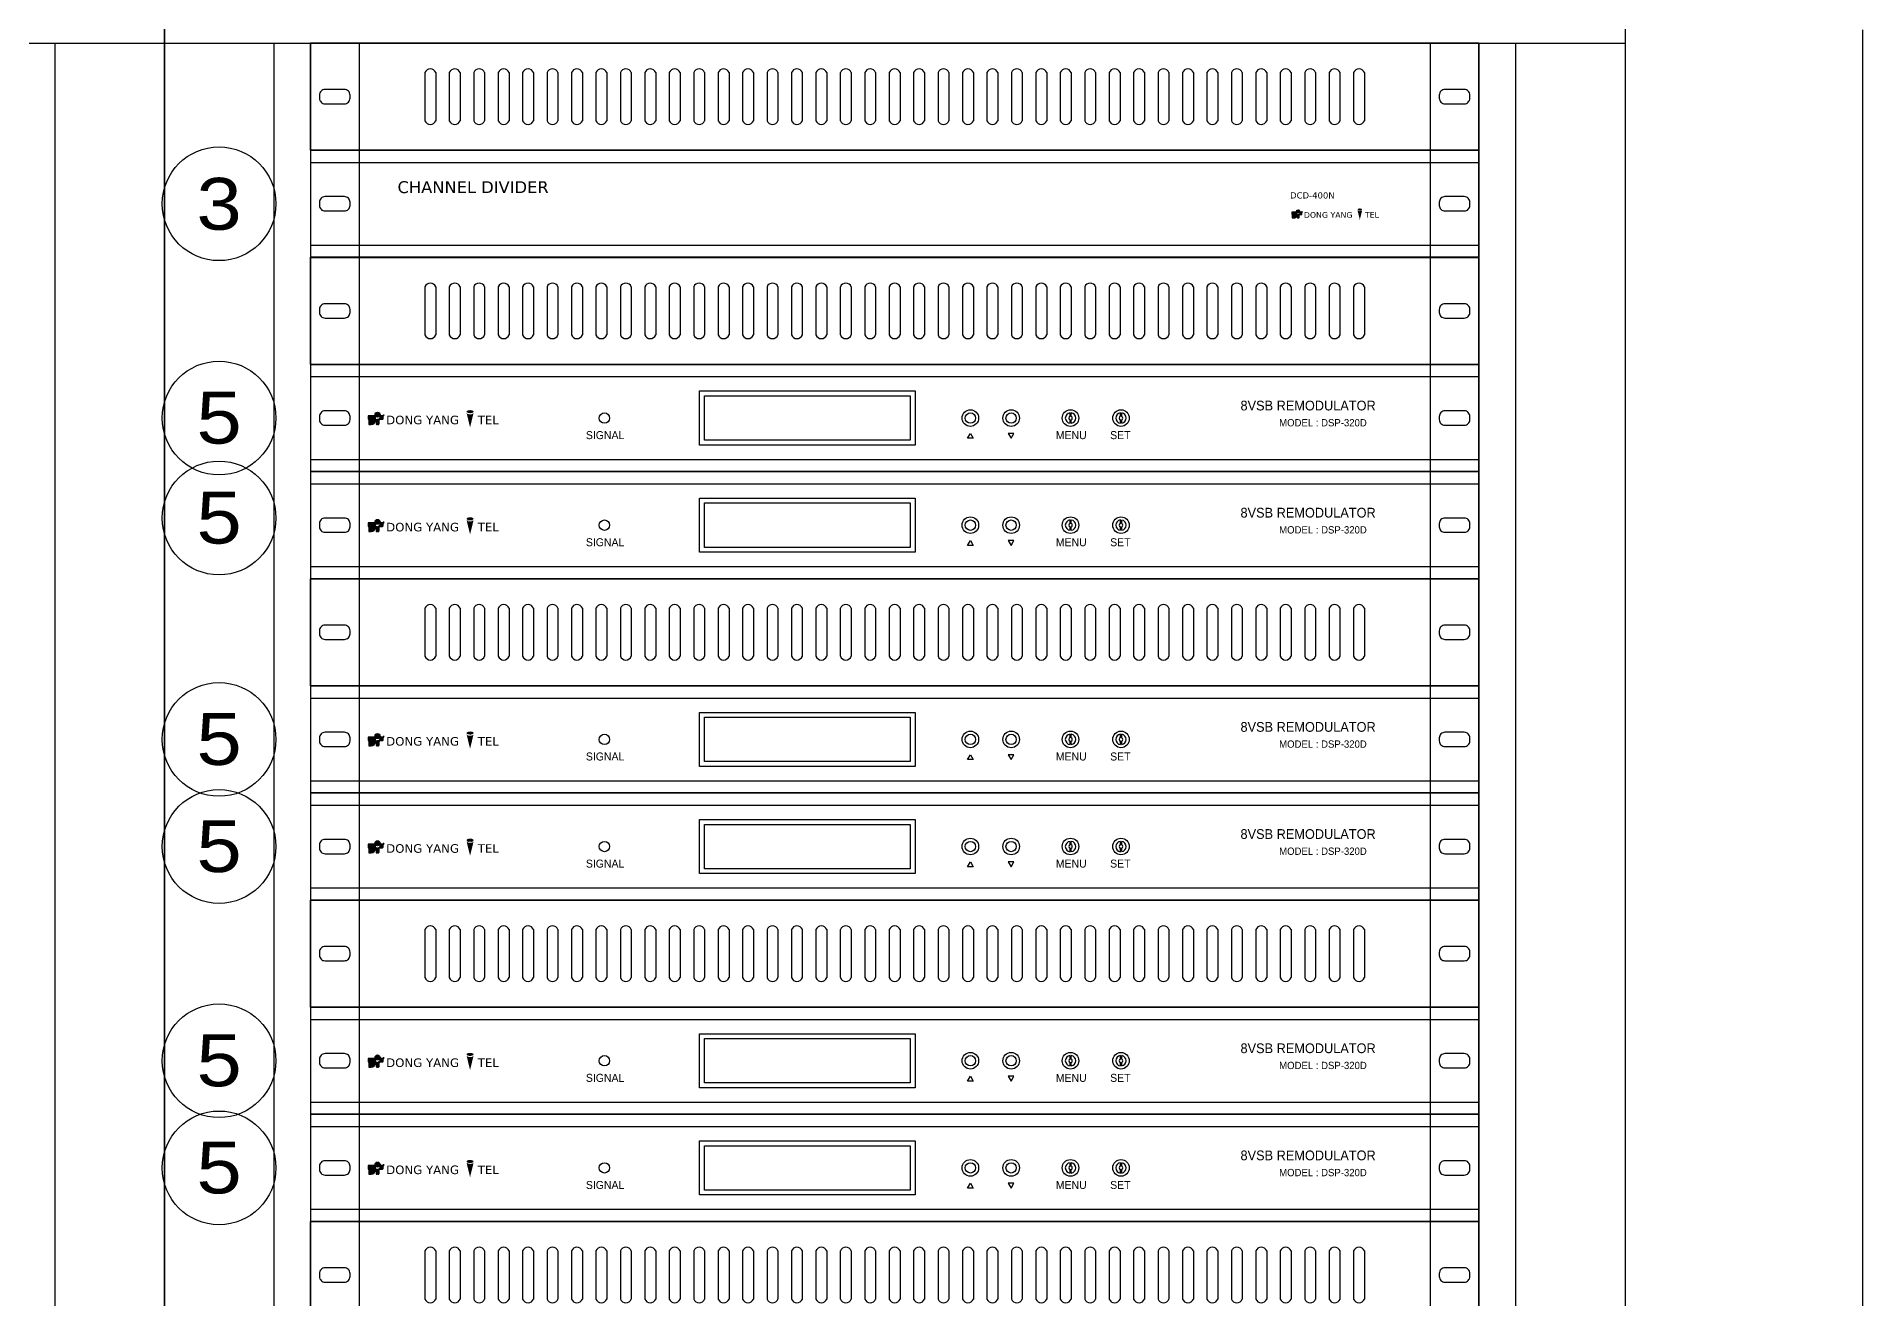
# Model space of a CAD drawing. Header units: millimetres. Extents: x 210163 to 420413, y -109 to 148391.
# Drawn here: x 276268 to 312271, y 97208 to 122089 of the extents above; entities that cross this region are included whole.
import ezdxf
from ezdxf.enums import TextEntityAlignment as Align

# ---------------------------------------------------------------- set-up
doc = ezdxf.new("R2010")
doc.units = ezdxf.units.MM
doc.header["$LTSCALE"] = 50
doc.header["$MEASUREMENT"] = 0
doc.layers.get('0').update_dxf_attribs({"linetype": 'CONTINUOUS'})
for name, color, linetype in [('ARCHI', 7, 'CONTINUOUS'), ('TEXT', 7, 'CONTINUOUS'), ('TXT', 7, 'CONTINUOUS')]:
    doc.layers.add(name, color=color, linetype=linetype)
doc.styles.add('GND', font='verdana_0.ttf')
doc.styles.add('UL', font='', dxfattribs={"height": 300})
doc.styles.add('굴림', font='Gulim.ttf')
doc.styles.get('UL').set_extended_font_data('HY울릉도L')

# ---------------------------------------------------------------- blocks, each defined once
blk = doc.blocks.new('Rack-2000')
at = {"lineweight": -3}
for p, q in [((1272.01, 64.79), (1272.01, 1964.22)), ((1872.01, 1964.22), (1872.01, 64.79)), ((1969.56, 1914.21), (1969.56, 146.24)), ((1272.01, 1908.79), (1872.01, 1908.79)), ((1317.01, 1908.79), (1317.01, 104.79)), ((1332.01, 1908.79), (1332.01, 104.79)), ((1352.01, 1908.79), (1352.01, 104.79)), ((1792.01, 1908.79), (1792.01, 104.79)), ((1812.01, 1908.79), (1812.01, 104.79)), ((1827.01, 1908.79), (1827.01, 104.79))]:
    blk.add_line(p, q, dxfattribs=at)
blk = doc.blocks.new('Rack2-2000')
at = {"lineweight": -3}
for p, q in [((1272.01, 1964.22), (1272.01, 64.79)), ((672.01, 1908.79), (1272.01, 1908.79)), ((1227.01, 1908.79), (1227.01, 104.79))]:
    blk.add_line(p, q, dxfattribs=at)
blk = doc.blocks.new('Blank(1)')
at = {"lineweight": -3}
for p, q in [((10150.17, 3783.99), (10150.17, 3827.99)), ((10630.17, 3827.99), (10150.17, 3827.99)), ((10630.17, 3783.99), (10630.17, 3827.99)), ((10197.19, 3815.87), (10197.19, 3796.11)), ((10150.17, 3783.99), (10630.17, 3783.99))]:
    blk.add_line(p, q, dxfattribs=at)
at = {"color": 0, "lineweight": -3}
for p, q in [((10201.65, 3815.87), (10201.65, 3796.11)), ((10207.23, 3815.87), (10207.23, 3796.11)), ((10207.23, 3815.87), (10207.23, 3796.11)), ((10211.69, 3815.87), (10211.69, 3796.11)), ((10211.69, 3815.87), (10211.69, 3796.11)), ((10217.26, 3815.87), (10217.26, 3796.11)), ((10217.26, 3815.87), (10217.26, 3796.11)), ((10221.73, 3815.87), (10221.73, 3796.11)), ((10221.73, 3815.87), (10221.73, 3796.11)), ((10227.3, 3815.87), (10227.3, 3796.11)), ((10227.3, 3815.87), (10227.3, 3796.11)), ((10231.77, 3815.87), (10231.77, 3796.11)), ((10231.77, 3815.87), (10231.77, 3796.11)), ((10237.34, 3815.87), (10237.34, 3796.11)), ((10237.34, 3815.87), (10237.34, 3796.11)), ((10241.81, 3815.87), (10241.81, 3796.11)), ((10241.81, 3815.87), (10241.81, 3796.11)), ((10247.38, 3815.87), (10247.38, 3796.11)), ((10247.38, 3815.87), (10247.38, 3796.11)), ((10251.85, 3815.87), (10251.85, 3796.11)), ((10251.85, 3815.87), (10251.85, 3796.11)), ((10257.42, 3815.87), (10257.42, 3796.11)), ((10257.42, 3815.87), (10257.42, 3796.11)), ((10261.89, 3815.87), (10261.89, 3796.11)), ((10261.89, 3815.87), (10261.89, 3796.11)), ((10267.46, 3815.87), (10267.46, 3796.11)), ((10267.46, 3815.87), (10267.46, 3796.11)), ((10271.93, 3815.87), (10271.93, 3796.11)), ((10271.93, 3815.87), (10271.93, 3796.11)), ((10277.5, 3815.87), (10277.5, 3796.11)), ((10277.5, 3815.87), (10277.5, 3796.11)), ((10281.97, 3815.87), (10281.97, 3796.11)), ((10281.97, 3815.87), (10281.97, 3796.11)), ((10287.54, 3815.87), (10287.54, 3796.11)), ((10287.54, 3815.87), (10287.54, 3796.11)), ((10292, 3815.87), (10292, 3796.11)), ((10292, 3815.87), (10292, 3796.11)), ((10297.58, 3815.87), (10297.58, 3796.11)), ((10297.58, 3815.87), (10297.58, 3796.11)), ((10302.04, 3815.87), (10302.04, 3796.11)), ((10302.04, 3815.87), (10302.04, 3796.11)), ((10307.62, 3815.87), (10307.62, 3796.11)), ((10307.62, 3815.87), (10307.62, 3796.11)), ((10312.08, 3815.87), (10312.08, 3796.11)), ((10312.08, 3815.87), (10312.08, 3796.11)), ((10317.66, 3815.87), (10317.66, 3796.11)), ((10317.66, 3815.87), (10317.66, 3796.11)), ((10322.12, 3815.87), (10322.12, 3796.11)), ((10322.12, 3815.87), (10322.12, 3796.11)), ((10327.7, 3815.87), (10327.7, 3796.11)), ((10327.7, 3815.87), (10327.7, 3796.11)), ((10332.16, 3815.87), (10332.16, 3796.11)), ((10332.16, 3815.87), (10332.16, 3796.11)), ((10337.74, 3815.87), (10337.74, 3796.11)), ((10337.74, 3815.87), (10337.74, 3796.11)), ((10342.2, 3815.87), (10342.2, 3796.11)), ((10342.2, 3815.87), (10342.2, 3796.11)), ((10347.78, 3815.87), (10347.78, 3796.11)), ((10347.78, 3815.87), (10347.78, 3796.11)), ((10352.24, 3815.87), (10352.24, 3796.11)), ((10352.24, 3815.87), (10352.24, 3796.11)), ((10357.82, 3815.87), (10357.82, 3796.11)), ((10357.82, 3815.87), (10357.82, 3796.11)), ((10362.28, 3815.87), (10362.28, 3796.11)), ((10362.28, 3815.87), (10362.28, 3796.11)), ((10367.85, 3815.87), (10367.85, 3796.11)), ((10367.85, 3815.87), (10367.85, 3796.11)), ((10372.32, 3815.87), (10372.32, 3796.11)), ((10372.32, 3815.87), (10372.32, 3796.11)), ((10377.89, 3815.87), (10377.89, 3796.11)), ((10377.89, 3815.87), (10377.89, 3796.11)), ((10382.36, 3815.87), (10382.36, 3796.11)), ((10382.36, 3815.87), (10382.36, 3796.11)), ((10387.93, 3815.87), (10387.93, 3796.11)), ((10387.93, 3815.87), (10387.93, 3796.11)), ((10392.4, 3815.87), (10392.4, 3796.11)), ((10392.4, 3815.87), (10392.4, 3796.11)), ((10397.97, 3815.87), (10397.97, 3796.11)), ((10397.97, 3815.87), (10397.97, 3796.11)), ((10402.44, 3815.87), (10402.44, 3796.11)), ((10402.44, 3815.87), (10402.44, 3796.11)), ((10408.01, 3815.87), (10408.01, 3796.11)), ((10408.01, 3815.87), (10408.01, 3796.11)), ((10412.48, 3815.87), (10412.48, 3796.11)), ((10412.48, 3815.87), (10412.48, 3796.11)), ((10418.05, 3815.87), (10418.05, 3796.11)), ((10418.05, 3815.87), (10418.05, 3796.11)), ((10422.52, 3815.87), (10422.52, 3796.11)), ((10422.52, 3815.87), (10422.52, 3796.11)), ((10428.09, 3815.87), (10428.09, 3796.11)), ((10428.09, 3815.87), (10428.09, 3796.11)), ((10432.55, 3815.87), (10432.55, 3796.11)), ((10432.55, 3815.87), (10432.55, 3796.11)), ((10438.13, 3815.87), (10438.13, 3796.11)), ((10438.13, 3815.87), (10438.13, 3796.11)), ((10442.59, 3815.87), (10442.59, 3796.11)), ((10442.59, 3815.87), (10442.59, 3796.11)), ((10448.17, 3815.87), (10448.17, 3796.11)), ((10448.17, 3815.87), (10448.17, 3796.11)), ((10452.63, 3815.87), (10452.63, 3796.11)), ((10452.63, 3815.87), (10452.63, 3796.11)), ((10458.21, 3815.87), (10458.21, 3796.11)), ((10458.21, 3815.87), (10458.21, 3796.11)), ((10462.67, 3815.87), (10462.67, 3796.11)), ((10462.67, 3815.87), (10462.67, 3796.11)), ((10468.25, 3815.87), (10468.25, 3796.11)), ((10468.25, 3815.87), (10468.25, 3796.11)), ((10472.71, 3815.87), (10472.71, 3796.11)), ((10472.71, 3815.87), (10472.71, 3796.11)), ((10478.29, 3815.87), (10478.29, 3796.11)), ((10478.29, 3815.87), (10478.29, 3796.11)), ((10482.75, 3815.87), (10482.75, 3796.11)), ((10482.75, 3815.87), (10482.75, 3796.11)), ((10488.33, 3815.87), (10488.33, 3796.11)), ((10488.33, 3815.87), (10488.33, 3796.11)), ((10492.79, 3815.87), (10492.79, 3796.11)), ((10492.79, 3815.87), (10492.79, 3796.11)), ((10498.37, 3815.87), (10498.37, 3796.11)), ((10498.37, 3815.87), (10498.37, 3796.11)), ((10502.83, 3815.87), (10502.83, 3796.11)), ((10502.83, 3815.87), (10502.83, 3796.11)), ((10508.4, 3815.87), (10508.4, 3796.11)), ((10508.4, 3815.87), (10508.4, 3796.11)), ((10508.4, 3815.87), (10508.4, 3796.11)), ((10508.4, 3815.87), (10508.4, 3796.11)), ((10512.87, 3815.87), (10512.87, 3796.11)), ((10512.87, 3815.87), (10512.87, 3796.11)), ((10512.87, 3815.87), (10512.87, 3796.11)), ((10512.87, 3815.87), (10512.87, 3796.11)), ((10518.44, 3815.87), (10518.44, 3796.11)), ((10518.44, 3815.87), (10518.44, 3796.11)), ((10518.44, 3815.87), (10518.44, 3796.11)), ((10522.91, 3815.87), (10522.91, 3796.11)), ((10522.91, 3815.87), (10522.91, 3796.11)), ((10522.91, 3815.87), (10522.91, 3796.11)), ((10528.48, 3815.87), (10528.48, 3796.11)), ((10528.48, 3815.87), (10528.48, 3796.11)), ((10532.95, 3815.87), (10532.95, 3796.11)), ((10532.95, 3815.87), (10532.95, 3796.11)), ((10538.52, 3815.87), (10538.52, 3796.11)), ((10538.52, 3815.87), (10538.52, 3796.11)), ((10542.99, 3815.87), (10542.99, 3796.11)), ((10542.99, 3815.87), (10542.99, 3796.11)), ((10548.56, 3815.87), (10548.56, 3796.11)), ((10548.56, 3815.87), (10548.56, 3796.11)), ((10553.03, 3815.87), (10553.03, 3796.11)), ((10553.03, 3815.87), (10553.03, 3796.11)), ((10558.6, 3815.87), (10558.6, 3796.11)), ((10558.6, 3815.87), (10558.6, 3796.11)), ((10563.07, 3815.87), (10563.07, 3796.11)), ((10563.07, 3815.87), (10563.07, 3796.11)), ((10568.64, 3815.87), (10568.64, 3796.11)), ((10568.64, 3815.87), (10568.64, 3796.11)), ((10573.1, 3815.87), (10573.1, 3796.11)), ((10573.1, 3815.87), (10573.1, 3796.11)), ((10578.68, 3815.87), (10578.68, 3796.11)), ((10583.14, 3815.87), (10583.14, 3796.11))]:
    blk.add_line(p, q, dxfattribs=at)
at = {"lineweight": -3}
for points in [[(10153.87, 3806.62), (10153.87, 3805.35, 0.414214), (10156.18, 3803.05), (10164.15, 3803.05, 0.414214), (10166.46, 3805.35), (10166.46, 3806.62, 0.414214), (10164.15, 3808.93), (10156.18, 3808.93, 0.414214)], [(10613.87, 3806.62), (10613.87, 3805.35, 0.414214), (10616.18, 3803.05), (10624.15, 3803.05, 0.414214), (10626.46, 3805.35), (10626.46, 3806.62, 0.414214), (10624.15, 3808.93), (10616.18, 3808.93, 0.414214)]]:
    blk.add_lwpolyline(points, format="xyb", close=True, dxfattribs=at)
at = {"color": 0, "lineweight": -3}
for centre, start, end in [((10199.42, 3814.99), 21.52651, 158.47349), ((10209.46, 3814.99), 21.52651, 158.47349), ((10209.46, 3814.99), 21.52651, 158.47349), ((10219.5, 3814.99), 21.52651, 158.47349), ((10219.5, 3814.99), 21.52651, 158.47349), ((10229.54, 3814.99), 21.52651, 158.47349), ((10229.54, 3814.99), 21.52651, 158.47349), ((10239.58, 3814.99), 21.52651, 158.47349), ((10239.58, 3814.99), 21.52651, 158.47349), ((10249.62, 3814.99), 21.52651, 158.47349), ((10249.62, 3814.99), 21.52651, 158.47349), ((10259.65, 3814.99), 21.52651, 158.47349), ((10259.65, 3814.99), 21.52651, 158.47349), ((10269.69, 3814.99), 21.52651, 158.47349), ((10269.69, 3814.99), 21.52651, 158.47349), ((10279.73, 3814.99), 21.52651, 158.47349), ((10279.73, 3814.99), 21.52651, 158.47349), ((10289.77, 3814.99), 21.52651, 158.47349), ((10289.77, 3814.99), 21.52651, 158.47349), ((10299.81, 3814.99), 21.52651, 158.47349), ((10299.81, 3814.99), 21.52651, 158.47349), ((10309.85, 3814.99), 21.52651, 158.47349), ((10309.85, 3814.99), 21.52651, 158.47349), ((10319.89, 3814.99), 21.52651, 158.47349), ((10319.89, 3814.99), 21.52651, 158.47349), ((10329.93, 3814.99), 21.52651, 158.47349), ((10329.93, 3814.99), 21.52651, 158.47349), ((10339.97, 3814.99), 21.52651, 158.47349), ((10339.97, 3814.99), 21.52651, 158.47349), ((10350.01, 3814.99), 21.52651, 158.47349), ((10350.01, 3814.99), 21.52651, 158.47349), ((10360.05, 3814.99), 21.52651, 158.47349), ((10360.05, 3814.99), 21.52651, 158.47349), ((10370.09, 3814.99), 21.52651, 158.47349), ((10370.09, 3814.99), 21.52651, 158.47349), ((10380.13, 3814.99), 21.52651, 158.47349), ((10380.13, 3814.99), 21.52651, 158.47349), ((10390.17, 3814.99), 21.52651, 158.47349), ((10390.17, 3814.99), 21.52651, 158.47349), ((10400.2, 3814.99), 21.52651, 158.47349), ((10400.2, 3814.99), 21.52651, 158.47349), ((10410.24, 3814.99), 21.52651, 158.47349), ((10410.24, 3814.99), 21.52651, 158.47349), ((10420.28, 3814.99), 21.52651, 158.47349), ((10420.28, 3814.99), 21.52651, 158.47349), ((10430.32, 3814.99), 21.52651, 158.47349), ((10430.32, 3814.99), 21.52651, 158.47349), ((10440.36, 3814.99), 21.52651, 158.47349), ((10440.36, 3814.99), 21.52651, 158.47349), ((10450.4, 3814.99), 21.52651, 158.47349), ((10450.4, 3814.99), 21.52651, 158.47349), ((10460.44, 3814.99), 21.52651, 158.47349), ((10460.44, 3814.99), 21.52651, 158.47349), ((10470.48, 3814.99), 21.52651, 158.47349), ((10470.48, 3814.99), 21.52651, 158.47349), ((10480.52, 3814.99), 21.52651, 158.47349), ((10480.52, 3814.99), 21.52651, 158.47349), ((10490.56, 3814.99), 21.52651, 158.47349), ((10490.56, 3814.99), 21.52651, 158.47349), ((10500.6, 3814.99), 21.52651, 158.47349), ((10500.6, 3814.99), 21.52651, 158.47349), ((10510.64, 3814.99), 21.52651, 158.47349), ((10510.64, 3814.99), 21.52651, 158.47349), ((10510.64, 3814.99), 21.52651, 158.47349), ((10510.64, 3814.99), 21.52651, 158.47349), ((10520.68, 3814.99), 21.52651, 158.47349), ((10520.68, 3814.99), 21.52651, 158.47349), ((10520.68, 3814.99), 21.52651, 158.47349), ((10530.72, 3814.99), 21.52651, 158.47349), ((10530.72, 3814.99), 21.52651, 158.47349), ((10540.75, 3814.99), 21.52651, 158.47349), ((10540.75, 3814.99), 21.52651, 158.47349), ((10550.79, 3814.99), 21.52651, 158.47349), ((10550.79, 3814.99), 21.52651, 158.47349), ((10560.83, 3814.99), 21.52651, 158.47349), ((10560.83, 3814.99), 21.52651, 158.47349), ((10570.87, 3814.99), 21.52651, 158.47349), ((10570.87, 3814.99), 21.52651, 158.47349), ((10580.91, 3814.99), 21.52651, 158.47349), ((10199.42, 3796.99), 201.52651, 338.47349), ((10209.46, 3796.99), 201.52651, 338.47349), ((10209.46, 3796.99), 201.52651, 338.47349), ((10219.5, 3796.99), 201.52651, 338.47349), ((10219.5, 3796.99), 201.52651, 338.47349), ((10229.54, 3796.99), 201.52651, 338.47349), ((10229.54, 3796.99), 201.52651, 338.47349), ((10239.58, 3796.99), 201.52651, 338.47349), ((10239.58, 3796.99), 201.52651, 338.47349), ((10249.62, 3796.99), 201.52651, 338.47349), ((10249.62, 3796.99), 201.52651, 338.47349), ((10259.65, 3796.99), 201.52651, 338.47349), ((10259.65, 3796.99), 201.52651, 338.47349), ((10269.69, 3796.99), 201.52651, 338.47349), ((10269.69, 3796.99), 201.52651, 338.47349), ((10279.73, 3796.99), 201.52651, 338.47349), ((10279.73, 3796.99), 201.52651, 338.47349), ((10289.77, 3796.99), 201.52651, 338.47349), ((10289.77, 3796.99), 201.52651, 338.47349), ((10299.81, 3796.99), 201.52651, 338.47349), ((10299.81, 3796.99), 201.52651, 338.47349), ((10309.85, 3796.99), 201.52651, 338.47349), ((10309.85, 3796.99), 201.52651, 338.47349), ((10319.89, 3796.99), 201.52651, 338.47349), ((10319.89, 3796.99), 201.52651, 338.47349), ((10329.93, 3796.99), 201.52651, 338.47349), ((10329.93, 3796.99), 201.52651, 338.47349), ((10339.97, 3796.99), 201.52651, 338.47349), ((10339.97, 3796.99), 201.52651, 338.47349), ((10350.01, 3796.99), 201.52651, 338.47349), ((10350.01, 3796.99), 201.52651, 338.47349), ((10360.05, 3796.99), 201.52651, 338.47349), ((10360.05, 3796.99), 201.52651, 338.47349), ((10370.09, 3796.99), 201.52651, 338.47349), ((10370.09, 3796.99), 201.52651, 338.47349), ((10380.13, 3796.99), 201.52651, 338.47349), ((10380.13, 3796.99), 201.52651, 338.47349), ((10390.17, 3796.99), 201.52651, 338.47349), ((10390.17, 3796.99), 201.52651, 338.47349), ((10400.2, 3796.99), 201.52651, 338.47349), ((10400.2, 3796.99), 201.52651, 338.47349), ((10410.24, 3796.99), 201.52651, 338.47349), ((10410.24, 3796.99), 201.52651, 338.47349), ((10420.28, 3796.99), 201.52651, 338.47349), ((10420.28, 3796.99), 201.52651, 338.47349), ((10430.32, 3796.99), 201.52651, 338.47349), ((10430.32, 3796.99), 201.52651, 338.47349), ((10440.36, 3796.99), 201.52651, 338.47349), ((10440.36, 3796.99), 201.52651, 338.47349), ((10450.4, 3796.99), 201.52651, 338.47349), ((10450.4, 3796.99), 201.52651, 338.47349), ((10460.44, 3796.99), 201.52651, 338.47349), ((10460.44, 3796.99), 201.52651, 338.47349), ((10470.48, 3796.99), 201.52651, 338.47349), ((10470.48, 3796.99), 201.52651, 338.47349), ((10480.52, 3796.99), 201.52651, 338.47349), ((10480.52, 3796.99), 201.52651, 338.47349), ((10490.56, 3796.99), 201.52651, 338.47349), ((10490.56, 3796.99), 201.52651, 338.47349), ((10500.6, 3796.99), 201.52651, 338.47349), ((10500.6, 3796.99), 201.52651, 338.47349), ((10510.64, 3796.99), 201.52651, 338.47349), ((10510.64, 3796.99), 201.52651, 338.47349), ((10510.64, 3796.99), 201.52651, 338.47349), ((10510.64, 3796.99), 201.52651, 338.47349), ((10520.68, 3796.99), 201.52651, 338.47349), ((10520.68, 3796.99), 201.52651, 338.47349), ((10520.68, 3796.99), 201.52651, 338.47349), ((10530.72, 3796.99), 201.52651, 338.47349), ((10530.72, 3796.99), 201.52651, 338.47349), ((10540.75, 3796.99), 201.52651, 338.47349), ((10540.75, 3796.99), 201.52651, 338.47349), ((10550.79, 3796.99), 201.52651, 338.47349), ((10550.79, 3796.99), 201.52651, 338.47349), ((10560.83, 3796.99), 201.52651, 338.47349), ((10560.83, 3796.99), 201.52651, 338.47349), ((10570.87, 3796.99), 201.52651, 338.47349), ((10570.87, 3796.99), 201.52651, 338.47349), ((10580.91, 3796.99), 201.52651, 338.47349)]:
    blk.add_arc(centre, 2.4, start, end, dxfattribs=at)
blk = doc.blocks.new('CHANNEL DIVIDER')
at = {"layer": 'TEXT', "lineweight": -3}
h = blk.add_hatch(color=254, dxfattribs=at)
edge = h.paths.add_edge_path()
edge.add_line((2131707.76, 1969831.71), (2131706.91, 1969831.71))
edge.add_line((2131706.91, 1969831.71), (2131706.91, 1969830.76))
edge.add_line((2131706.91, 1969830.76), (2131707.83, 1969830.76))
edge.add_arc((2131707.83, 1969830.53), 0.23, -90, 90, ccw=False)
edge.add_line((2131707.83, 1969830.3), (2131707.49, 1969830.3))
edge.add_line((2131707.49, 1969830.3), (2131707.49, 1969830.66))
edge.add_line((2131707.49, 1969830.66), (2131707.09, 1969830.66))
edge.add_line((2131707.09, 1969830.66), (2131707.09, 1969829.35))
edge.add_line((2131707.09, 1969829.35), (2131707.76, 1969829.35))
edge.add_arc((2131707.76, 1969830.53), 1.18, 270, 450)
h = blk.add_hatch(dxfattribs=at)
h.set_pattern_fill('ANGLE', color=254, scale=0.004878, style=0)
h.set_pattern_definition([(0, (2131679.51228, 1969681.661276), (0, 0.0340697454), [0.024777997, -0.009291749]), (90, (2131679.51228, 1969681.661276), (-0.0340697454, 0), [0.024777997, -0.009291749])])
edge = h.paths.add_edge_path()
edge.add_line((2131709.53, 1969830.66), (2131709.53, 1969829.35))
edge.add_line((2131709.53, 1969829.35), (2131709.72, 1969829.35))
edge.add_arc((2131709.72, 1969829.54), 0.195, 270, 360)
edge.add_line((2131709.91, 1969829.54), (2131709.91, 1969830.44))
edge.add_arc((2131710.23, 1969830.44), 0.32, 90, 180, ccw=False)
edge.add_line((2131710.23, 1969830.76), (2131710.83, 1969830.76))
edge.add_ellipse((2131710.83, 1969830.96), major_axis=(-0.138, 0.138), ratio=1, start_angle=135, end_angle=225)
edge.add_line((2131711.03, 1969830.96), (2131711.03, 1969831.68))
edge.add_line((2131711.03, 1969831.68), (2131711.11, 1969831.74))
edge.add_ellipse((2131711.16, 1969831.83), major_axis=(0.111, 0.046), ratio=0.777783, start_angle=225.51225, end_angle=551.29321)
edge.add_line((2131711.06, 1969831.77), (2131710.98, 1969831.71))
edge.add_line((2131710.98, 1969831.71), (2131710.3, 1969831.71))
edge.add_ellipse((2131710.3, 1969831.54), major_axis=(-0.12, 0.12), ratio=1, start_angle=-45, end_angle=81.12871)
edge.add_line((2131710.16, 1969831.44), (2131710.16, 1969831.38))
edge.add_ellipse((2131709.56, 1969831.27), major_axis=(0.43, 0.43), ratio=1, start_angle=222.45035, end_angle=324.81533, ccw=False)
edge = h.paths.add_edge_path()
edge.add_ellipse((2131709.45, 1969831.27), major_axis=(0.43, 0.43), ratio=1, start_angle=125.18467, end_angle=227.54965, ccw=False)
edge.add_line((2131708.85, 1969831.38), (2131708.85, 1969831.44))
edge.add_ellipse((2131708.71, 1969831.54), major_axis=(-0.12, 0.12), ratio=1, start_angle=188.87129, end_angle=315)
edge.add_line((2131708.71, 1969831.71), (2131707.76, 1969831.71))
edge.add_arc((2131707.76, 1969830.53), 1.18, 9.42893, 90, ccw=False)
edge.add_ellipse((2131708.78, 1969830.44), major_axis=(-0.226, 0.226), ratio=1, start_angle=225, end_angle=287.50071, ccw=False)
edge.add_line((2131709.1, 1969830.44), (2131709.1, 1969829.54))
edge.add_arc((2131709.29, 1969829.54), 0.195, 180, 270)
edge.add_line((2131709.29, 1969829.35), (2131709.47, 1969829.35))
edge.add_line((2131709.47, 1969829.35), (2131709.47, 1969830.66))
h = blk.add_hatch(color=254, dxfattribs=at)
edge = h.paths.add_edge_path()
edge.add_ellipse((2131709.5, 1969832.01), major_axis=(-0.481, 0.481), ratio=1, start_angle=225, end_angle=405)
edge.add_ellipse((2131709.5, 1969832.01), major_axis=(-0.481, 0.481), ratio=1, start_angle=45, end_angle=225)
h = blk.add_hatch(color=254, dxfattribs=at)
edge = h.paths.add_edge_path()
edge.add_ellipse((2131734.85, 1969832.53), major_axis=(0.967, 0), ratio=0.437659, start_angle=192.12239, end_angle=347.87761, ccw=False)
edge.add_line((2131733.91, 1969832.44), (2131734.85, 1969828.55))
edge.add_line((2131734.85, 1969828.55), (2131735.8, 1969832.44))
edge = h.paths.add_edge_path()
edge.add_ellipse((2131734.85, 1969832.84), major_axis=(0.967, 0), ratio=0.437659, start_angle=0, end_angle=360)
at = {"lineweight": -3}
for p, q in [((2131303.77, 1969852.15), (2131783.77, 1969852.15)), ((2131303.77, 1969818.15), (2131783.77, 1969818.15))]:
    blk.add_line(p, q, dxfattribs=at)
at = {"color": 5, "lineweight": -3}
blk.add_lwpolyline([(2131783.77, 1969857.15), (2131303.77, 1969857.15), (2131303.77, 1969813.15), (2131783.77, 1969813.15)], close=True, dxfattribs=at)
at = {"lineweight": -3}
for points in [[(2131307.48, 1969835.79), (2131307.48, 1969834.51, 0.414214), (2131309.79, 1969832.21), (2131317.76, 1969832.21, 0.414214), (2131320.07, 1969834.51), (2131320.07, 1969835.79, 0.414214), (2131317.76, 1969838.09), (2131309.79, 1969838.09, 0.414214)], [(2131767.48, 1969835.79), (2131767.48, 1969834.51, 0.414214), (2131769.79, 1969832.21), (2131777.76, 1969832.21, 0.414214), (2131780.07, 1969834.51), (2131780.07, 1969835.79, 0.414214), (2131777.76, 1969838.09), (2131769.79, 1969838.09, 0.414214)]]:
    blk.add_lwpolyline(points, format="xyb", close=True, dxfattribs=at)
at = {"layer": 'TEXT', "color": 254, "lineweight": -3}
for p, q in [((2131708.71, 1969831.71), (2131707.76, 1969831.71)), ((2131708.85, 1969831.38), (2131708.85, 1969831.44)), ((2131709.1, 1969830.44), (2131709.1, 1969829.54)), ((2131709.47, 1969829.35), (2131709.29, 1969829.35)), ((2131709.47, 1969830.66), (2131709.47, 1969829.35))]:
    blk.add_line(p, q, dxfattribs=at)
blk.add_lwpolyline([(2131707.09, 1969830.66), (2131707.09, 1969829.35), (2131707.76, 1969829.35, 1), (2131707.76, 1969831.71), (2131706.91, 1969831.71), (2131706.91, 1969830.76), (2131707.83, 1969830.76, -1), (2131707.83, 1969830.3), (2131707.49, 1969830.3), (2131707.49, 1969830.66)], format="xyb", close=True, dxfattribs=at)
blk.add_lwpolyline([(2131711.06, 1969831.77), (2131710.98, 1969831.71), (2131710.3, 1969831.71, 0.613574), (2131710.16, 1969831.44), (2131710.16, 1969831.38, -0.478932), (2131709.53, 1969830.66), (2131709.53, 1969829.35), (2131709.72, 1969829.35, 0.414214), (2131709.91, 1969829.54), (2131709.91, 1969830.44, -0.414214), (2131710.23, 1969830.76), (2131710.83, 1969830.76, 0.414214), (2131711.03, 1969830.96), (2131711.03, 1969831.68), (2131711.11, 1969831.74)], format="xyb", dxfattribs=at)
blk.add_circle((2131709.5, 1969832.01), 0.681, dxfattribs=at)
for centre, radius, start, end in [((2131708.71, 1969831.54), 0.17, 323.87129, 90), ((2131709.45, 1969831.27), 0.609, 170.18467, 272.54965), ((2131708.78, 1969830.44), 0.32, 0, 62.50071), ((2131709.29, 1969829.54), 0.195, 180, 270)]:
    blk.add_arc(centre, radius, start, end, dxfattribs=at)
blk.add_ellipse((2131711.16, 1969831.83), major_axis=(0.111, 0.046), ratio=0.777783, start_param=3.935931, end_param=9.621882, dxfattribs=at)
at = {"color": 5, "lineweight": -3, "style": 'GND'}
for s, height, p in [('CHANNEL DIVIDER', 4.8776, (2131339.56, 1969839.55)), ('DCD-400N', 2.536, (2131706.22, 1969837.32)), ('DONG YANG     TEL', 2.3412, (2131711.87, 1969829.4))]:
    blk.add_text(s, height=height, dxfattribs=at).set_placement(p)
blk = doc.blocks.new('8VSB REMODUL')
at = {"lineweight": -3}
h = blk.add_hatch(color=254, dxfattribs=at)
edge = h.paths.add_edge_path()
edge.add_ellipse((2121816.95, 1947286.66), major_axis=(-0.722, 0.722), ratio=1, start_angle=225, end_angle=405)
edge.add_ellipse((2121816.95, 1947286.66), major_axis=(-0.722, 0.722), ratio=1, start_angle=45, end_angle=225)
h = blk.add_hatch(color=254, dxfattribs=at)
edge = h.paths.add_edge_path()
edge.add_ellipse((2121854.97, 1947287.45), major_axis=(1.45, 0), ratio=0.437659, start_angle=192.12239, end_angle=347.87761, ccw=False)
edge.add_line((2121853.55, 1947287.31), (2121854.97, 1947281.46))
edge.add_line((2121854.97, 1947281.46), (2121856.39, 1947287.31))
edge = h.paths.add_edge_path()
edge.add_ellipse((2121854.97, 1947287.91), major_axis=(1.45, 0), ratio=0.437659, start_angle=0, end_angle=360)
h = blk.add_hatch(color=254, dxfattribs=at)
edge = h.paths.add_edge_path()
edge.add_line((2121814.33, 1947286.22), (2121813.06, 1947286.22))
edge.add_line((2121813.06, 1947286.22), (2121813.06, 1947284.79))
edge.add_line((2121813.06, 1947284.79), (2121814.43, 1947284.79))
edge.add_arc((2121814.43, 1947284.44), 0.345, -90, 90, ccw=False)
edge.add_line((2121814.43, 1947284.1), (2121813.93, 1947284.1))
edge.add_line((2121813.93, 1947284.1), (2121813.93, 1947284.64))
edge.add_line((2121813.93, 1947284.64), (2121813.33, 1947284.64))
edge.add_line((2121813.33, 1947284.64), (2121813.33, 1947282.67))
edge.add_line((2121813.33, 1947282.67), (2121814.33, 1947282.67))
edge.add_arc((2121814.33, 1947284.44), 1.77, 270, 450)
h = blk.add_hatch(dxfattribs=at)
h.set_pattern_fill('ANGLE', color=254, scale=0.007316, style=0)
h.set_pattern_definition([(0, (2121771.9602, 1947061.13905), (0, 0.051104618), [0.037166995, -0.013937623]), (90, (2121771.9602, 1947061.13905), (-0.051104618, 0), [0.037166995, -0.013937623])])
edge = h.paths.add_edge_path()
edge.add_line((2121816.99, 1947284.64), (2121816.99, 1947282.67))
edge.add_line((2121816.99, 1947282.67), (2121817.27, 1947282.67))
edge.add_ellipse((2121817.27, 1947282.96), major_axis=(0.207, 0.207), ratio=1, start_angle=225, end_angle=315)
edge.add_line((2121817.56, 1947282.96), (2121817.56, 1947284.31))
edge.add_ellipse((2121818.04, 1947284.31), major_axis=(0.34, 0.34), ratio=1, start_angle=45, end_angle=135, ccw=False)
edge.add_line((2121818.04, 1947284.79), (2121818.94, 1947284.79))
edge.add_ellipse((2121818.94, 1947285.08), major_axis=(-0.207, 0.207), ratio=1, start_angle=135, end_angle=225)
edge.add_line((2121819.23, 1947285.08), (2121819.23, 1947286.17))
edge.add_line((2121819.23, 1947286.17), (2121819.36, 1947286.26))
edge.add_ellipse((2121819.44, 1947286.4), major_axis=(0.166, 0.069), ratio=0.777783, start_angle=225.51225, end_angle=551.29321)
edge.add_line((2121819.29, 1947286.31), (2121819.16, 1947286.22))
edge.add_line((2121819.16, 1947286.22), (2121818.14, 1947286.22))
edge.add_ellipse((2121818.14, 1947285.96), major_axis=(-0.18, 0.18), ratio=1, start_angle=-45, end_angle=81.12871)
edge.add_line((2121817.93, 1947285.81), (2121817.93, 1947285.71))
edge.add_ellipse((2121817.03, 1947285.55), major_axis=(0.645, 0.645), ratio=1, start_angle=222.45035, end_angle=324.81533, ccw=False)
edge = h.paths.add_edge_path()
edge.add_ellipse((2121816.86, 1947285.55), major_axis=(0.645, 0.645), ratio=1, start_angle=125.18467, end_angle=227.54965, ccw=False)
edge.add_line((2121815.96, 1947285.71), (2121815.96, 1947285.81))
edge.add_ellipse((2121815.76, 1947285.96), major_axis=(-0.18, 0.18), ratio=1, start_angle=188.87129, end_angle=315)
edge.add_line((2121815.76, 1947286.22), (2121814.33, 1947286.22))
edge.add_arc((2121814.33, 1947284.44), 1.77, 9.42893, 90, ccw=False)
edge.add_ellipse((2121815.86, 1947284.31), major_axis=(-0.34, 0.34), ratio=1, start_angle=225, end_angle=287.50071, ccw=False)
edge.add_line((2121816.34, 1947284.31), (2121816.34, 1947282.96))
edge.add_ellipse((2121816.63, 1947282.96), major_axis=(-0.207, 0.207), ratio=1, start_angle=45, end_angle=135)
edge.add_line((2121816.63, 1947282.67), (2121816.9, 1947282.67))
edge.add_line((2121816.9, 1947282.67), (2121816.9, 1947284.64))
at = {"color": 253, "lineweight": -3}
for p, q in [((2121789.38, 1947302.29), (2122269.38, 1947302.29)), ((2121789.38, 1947268.29), (2122269.38, 1947268.29))]:
    blk.add_line(p, q, dxfattribs=at)
at = {"color": 5, "linetype": 'ByBlock', "lineweight": -3}
for p, q in [((2122101.41, 1947286), (2122101.41, 1947287.41)), ((2122101.9, 1947285.97), (2122101.9, 1947287.39)), ((2122122.15, 1947286), (2122122.15, 1947287.41)), ((2122122.65, 1947285.97), (2122122.65, 1947287.39)), ((2122101.41, 1947283.17), (2122101.41, 1947284.58)), ((2122101.9, 1947283.18), (2122101.9, 1947284.61)), ((2122122.15, 1947283.17), (2122122.15, 1947284.58)), ((2122122.65, 1947283.18), (2122122.65, 1947284.61))]:
    blk.add_line(p, q, dxfattribs=at)
at = {"color": 254, "lineweight": -3}
for p, q in [((2121815.76, 1947286.22), (2121814.33, 1947286.22)), ((2121815.96, 1947285.71), (2121815.96, 1947285.81)), ((2121816.34, 1947284.31), (2121816.34, 1947282.96)), ((2121816.9, 1947282.67), (2121816.63, 1947282.67)), ((2121816.9, 1947284.64), (2121816.9, 1947282.67))]:
    blk.add_line(p, q, dxfattribs=at)
at = {"color": 192, "lineweight": -3}
blk.add_lwpolyline([(2122269.38, 1947307.29), (2121789.38, 1947307.29), (2121789.38, 1947263.29), (2122269.38, 1947263.29)], close=True, dxfattribs=at)
at = {"linetype": 'ByBlock'}
for points in [[(2121949.21, 1947296.4), (2122037.79, 1947296.4), (2122037.79, 1947274.17), (2121949.21, 1947274.17)], [(2121951.21, 1947294.4), (2122035.79, 1947294.4), (2122035.79, 1947276.17), (2121951.21, 1947276.17)]]:
    blk.add_lwpolyline(points, close=True, dxfattribs=at)
at = {"lineweight": -3}
for points in [[(2121793.09, 1947285.93), (2121793.09, 1947284.65, 0.414214), (2121795.4, 1947282.35), (2121803.37, 1947282.35, 0.414214), (2121805.68, 1947284.65), (2121805.68, 1947285.93, 0.414214), (2121803.37, 1947288.23), (2121795.4, 1947288.23, 0.414214)], [(2122253.09, 1947285.93), (2122253.09, 1947284.65, 0.414214), (2122255.4, 1947282.35), (2122263.37, 1947282.35, 0.414214), (2122265.68, 1947284.65), (2122265.68, 1947285.93, 0.414214), (2122263.37, 1947288.23), (2122255.4, 1947288.23, 0.414214)]]:
    blk.add_lwpolyline(points, format="xyb", close=True, dxfattribs=at)
at = {"color": 254, "lineweight": -3}
blk.add_lwpolyline([(2121813.33, 1947284.64), (2121813.33, 1947282.67), (2121814.33, 1947282.67, 1), (2121814.33, 1947286.22), (2121813.06, 1947286.22), (2121813.06, 1947284.79), (2121814.43, 1947284.79, -1), (2121814.43, 1947284.1), (2121813.93, 1947284.1), (2121813.93, 1947284.64)], format="xyb", close=True, dxfattribs=at)
blk.add_lwpolyline([(2121819.29, 1947286.31), (2121819.16, 1947286.22), (2121818.14, 1947286.22, 0.613574), (2121817.93, 1947285.81), (2121817.93, 1947285.71, -0.478932), (2121816.99, 1947284.64), (2121816.99, 1947282.67), (2121817.27, 1947282.67, 0.414214), (2121817.56, 1947282.96), (2121817.56, 1947284.31, -0.414214), (2121818.04, 1947284.79), (2121818.94, 1947284.79, 0.414214), (2121819.23, 1947285.08), (2121819.23, 1947286.17), (2121819.36, 1947286.26)], format="xyb", dxfattribs=at)
at = {"linetype": 'ByBlock', "lineweight": -3}
for points in [[(2122060.47, 1947278.97), (2122061.62, 1947276.97), (2122059.31, 1947276.97)], [(2122077.22, 1947276.97), (2122078.38, 1947278.97), (2122076.06, 1947278.97)]]:
    blk.add_lwpolyline(points, close=True, dxfattribs=at)
at = {"color": 254, "lineweight": -3}
blk.add_circle((2121816.95, 1947286.66), 1.02, dxfattribs=at)
at = {"color": 5, "linetype": 'ByBlock', "lineweight": -3}
blk.add_circle((2121910.14, 1947285.29), 2.13, dxfattribs=at)
at = {"linetype": 'ByBlock', "lineweight": -3}
for centre in [(2122060.47, 1947285.29), (2122077.22, 1947285.29), (2122101.61, 1947285.29), (2122122.35, 1947285.29)]:
    blk.add_circle(centre, 3.41, dxfattribs=at)
at = {"color": 1, "linetype": 'ByBlock', "lineweight": -3}
for centre in [(2122060.47, 1947285.29), (2122077.22, 1947285.29)]:
    blk.add_circle(centre, 2.13, dxfattribs=at)
at = {"color": 5, "linetype": 'ByBlock', "lineweight": -3}
for centre, radius, start, end in [((2122101.61, 1947285.29), 2.13, 95.33754, 264.66246), ((2122101.61, 1947285.29), 2.13, 278.02093, 81.97907), ((2122122.35, 1947285.29), 2.13, 95.33754, 264.66246), ((2122122.35, 1947285.29), 2.13, 278.02093, 81.97907), ((2122101.61, 1947285.29), 0.74, 105.49932, 254.50068), ((2122101.61, 1947285.29), 0.74, 293.63079, 66.36921), ((2122122.35, 1947285.29), 0.74, 105.49932, 254.50068), ((2122122.35, 1947285.29), 0.74, 293.63079, 66.36921)]:
    blk.add_arc(centre, radius, start, end, dxfattribs=at)
at = {"color": 254, "lineweight": -3}
for centre, radius, start, end in [((2121815.76, 1947285.96), 0.255, 323.87129, 90), ((2121816.86, 1947285.55), 0.913, 170.18467, 272.54965), ((2121815.86, 1947284.31), 0.48, 0, 62.50071), ((2121816.63, 1947282.96), 0.293, 180, 270)]:
    blk.add_arc(centre, radius, start, end, dxfattribs=at)
blk.add_ellipse((2121819.44, 1947286.4), major_axis=(0.166, 0.069), ratio=0.777783, start_param=3.935931, end_param=9.621882, dxfattribs=at)
at = {"color": 192, "lineweight": -3, "style": 'GND'}
blk.add_text('DONG YANG     TEL', height=3.5118, dxfattribs=at).set_placement((2121820.5, 1947282.74))
at = {"linetype": 'ByBlock', "lineweight": -3, "style": '굴림'}
for s, p in [('SIGNAL', (2121902.55, 1947276.63)), ('MENU', (2122095.58, 1947276.63)), ('SET', (2122117.9, 1947276.63))]:
    blk.add_text(s, height=3.287, dxfattribs=at).set_placement(p)
at = {"layer": 'TXT', "color": 192, "linetype": 'ByBlock', "lineweight": -3, "style": '굴림'}
for s, height, p in [('8VSB REMODULATOR', 4, (2122171.44, 1947288.42)), ('MODEL : DSP-320D', 3, (2122187.32, 1947281.87))]:
    blk.add_text(s, height=height, dxfattribs=at).set_placement(p)

msp = doc.modelspace()

# ---------------------------------------------------------------- linework, layer by layer
at = {"layer": 'ARCHI', "color": 2, "lineweight": -3}
for centre in [(279868, 118791), (279868, 114567), (279868, 112596), (279868, 108231), (279868, 106119), (279868, 101895), (279868, 99783)]:
    msp.add_circle(centre, 1121, dxfattribs=at)

# ---------------------------------------------------------------- block references
at = {"lineweight": -3, "xscale": 48, "yscale": 48, "zscale": 48}
for name, p in [('Rack2-2000', (217732, 30337)), ('Rack-2000', (217732, 30337)), ('Blank(1)', (-205540, -61784)), ('CHANNEL DIVIDER', (-102020913, -94433296)), ('Blank(1)', (-205540, -66008)), ('8VSB REMODUL', (-101564222, -93355127)), ('8VSB REMODUL', (-101564222, -93357239)), ('Blank(1)', (-205540, -72344)), ('8VSB REMODUL', (-101564222, -93361463)), ('8VSB REMODUL', (-101564222, -93363575)), ('Blank(1)', (-205540, -78680)), ('8VSB REMODUL', (-101564222, -93367799)), ('8VSB REMODUL', (-101564222, -93369911)), ('Blank(1)', (-205540, -85016))]:
    msp.add_blockref(name, p, dxfattribs=at)

# ---------------------------------------------------------------- texts
at = {"color": 1, "lineweight": -3, "style": 'UL', "width": 1.2}
for s, p in [('3', (279868, 118791)), ('5', (279868, 114567)), ('5', (279868, 112596)), ('5', (279868, 108231)), ('5', (279868, 106119)), ('5', (279868, 101895)), ('5', (279868, 99783))]:
    msp.add_text(s, height=1022, dxfattribs=at).set_placement(p, align=Align.MIDDLE)

doc.saveas('drawing.dxf')
